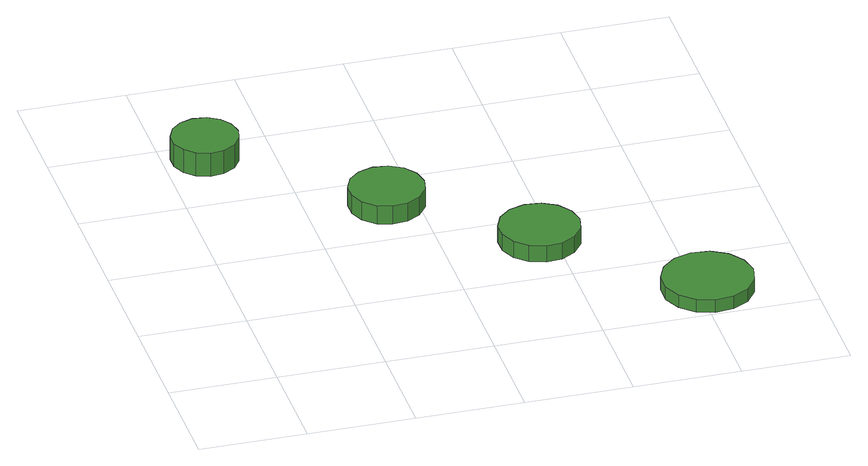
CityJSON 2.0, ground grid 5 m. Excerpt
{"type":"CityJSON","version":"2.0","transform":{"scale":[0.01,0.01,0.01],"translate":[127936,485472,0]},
"CityObjects":{
"tree1":{"type":"SolitaryVegetationObject","attributes":{"function":"something"},"geometry":[{"type":"MultiSurface","lod":"1","boundaries":[[[0,1,2,3,4,5,6,7,8,9,10,11,12,13,14]],[[15,16,17,18,19,20,21,22,23,24,25,26,27,28,29]],[[0,29,28,1]],[[1,28,27,2]],[[2,27,26,3]],[[3,26,25,4]],[[4,25,24,5]],[[5,24,23,6]],[[6,23,22,7]],[[7,22,21,8]],[[8,21,20,9]],[[9,20,19,10]],[[10,19,18,11]],[[11,18,17,12]],[[12,17,16,13]],[[13,16,15,14]],[[14,15,29,0]]]}]},
"tree2":{"type":"SolitaryVegetationObject","attributes":{"function":"something"},"geometry":[{"type":"MultiSurface","lod":"1","boundaries":[[[30,31,32,33,34,35,36,37,38,39,40,41,42,43,44]],[[45,46,47,48,49,50,51,52,53,54,55,56,57,58,59]],[[30,59,58,31]],[[31,58,57,32]],[[32,57,56,33]],[[33,56,55,34]],[[34,55,54,35]],[[35,54,53,36]],[[36,53,52,37]],[[37,52,51,38]],[[38,51,50,39]],[[39,50,49,40]],[[40,49,48,41]],[[41,48,47,42]],[[42,47,46,43]],[[43,46,45,44]],[[44,45,59,30]]]}]},
"tree3":{"type":"SolitaryVegetationObject","attributes":{"function":"something"},"geometry":[{"type":"MultiSurface","lod":"1","boundaries":[[[60,61,62,63,64,65,66,67,68,69,70,71,72,73,74]],[[75,76,77,78,79,80,81,82,83,84,85,86,87,88,89]],[[60,89,88,61]],[[61,88,87,62]],[[62,87,86,63]],[[63,86,85,64]],[[64,85,84,65]],[[65,84,83,66]],[[66,83,82,67]],[[67,82,81,68]],[[68,81,80,69]],[[69,80,79,70]],[[70,79,78,71]],[[71,78,77,72]],[[72,77,76,73]],[[73,76,75,74]],[[74,75,89,60]]]}]},
"tree4":{"type":"SolitaryVegetationObject","attributes":{"function":"something"},"geometry":[{"type":"MultiSurface","lod":"1","boundaries":[[[90,91,92,93,94,95,96,97,98,99,100,101,102,103,104]],[[105,106,107,108,109,110,111,112,113,114,115,116,117,118,119]],[[90,119,118,91]],[[91,118,117,92]],[[92,117,116,93]],[[93,116,115,94]],[[94,115,114,95]],[[95,114,113,96]],[[96,113,112,97]],[[97,112,111,98]],[[98,111,110,99]],[[99,110,109,100]],[[100,109,108,101]],[[101,108,107,102]],[[102,107,106,103]],[[103,106,105,104]],[[104,105,119,90]]]}]}
},
"vertices":[
[346,1889,142],[332,1952,142],[295,2003,142],[239,2036,142],[175,2042,142],[114,2022,142],[67,1980,142],[41,1921,142],[41,1857,142],[67,1798,142],[114,1755,142],[175,1735,142],[239,1742,142],[295,1774,142],[332,1826,142],[332,1826,23],[295,1774,23],[239,1742,23],[175,1735,23],[114,1755,23],[67,1798,23],[41,1857,23],[41,1921,23],[67,1980,23],[114,2022,23],[175,2042,23],[239,2036,23],[295,2003,23],[332,1952,23],[346,1889,23],
[1037,1295,117],[1022,1366,117],[979,1425,117],[916,1461,117],[845,1468,117],[776,1446,117],[722,1398,117],[693,1332,117],[693,1259,117],[722,1193,117],[776,1145,117],[845,1123,117],[916,1130,117],[979,1166,117],[1022,1225,117],[1022,1225,23],[979,1166,23],[916,1130,23],[845,1123,23],[776,1145,23],[722,1193,23],[693,1259,23],[693,1332,23],[722,1398,23],[776,1446,23],[845,1468,23],[916,1461,23],[979,1425,23],[1022,1366,23],[1037,1295,23],
[1618,814,106],[1602,889,106],[1556,952,106],[1490,990,106],[1413,998,106],[1340,975,106],[1282,923,106],[1251,852,106],[1251,775,106],[1282,705,106],[1340,653,106],[1413,629,106],[1490,637,106],[1556,676,106],[1602,738,106],[1602,738,23],[1556,676,23],[1490,637,23],[1413,629,23],[1340,653,23],[1282,705,23],[1251,775,23],[1251,852,23],[1282,923,23],[1340,975,23],[1413,998,23],[1490,990,23],[1556,952,23],[1602,889,23],[1618,814,23],
[2253,221,89],[2234,306,89],[2183,377,89],[2107,421,89],[2020,430,89],[1937,403,89],[1872,344,89],[1836,265,89],[1836,177,89],[1872,97,89],[1937,39,89],[2020,12,89],[2107,21,89],[2183,64,89],[2234,135,89],[2234,135,24],[2183,64,24],[2107,21,24],[2020,12,24],[1937,39,24],[1872,97,24],[1836,177,24],[1836,265,24],[1872,344,24],[1937,403,24],[2020,430,24],[2107,421,24],[2183,377,24],[2234,306,24],[2253,221,24]
]}
